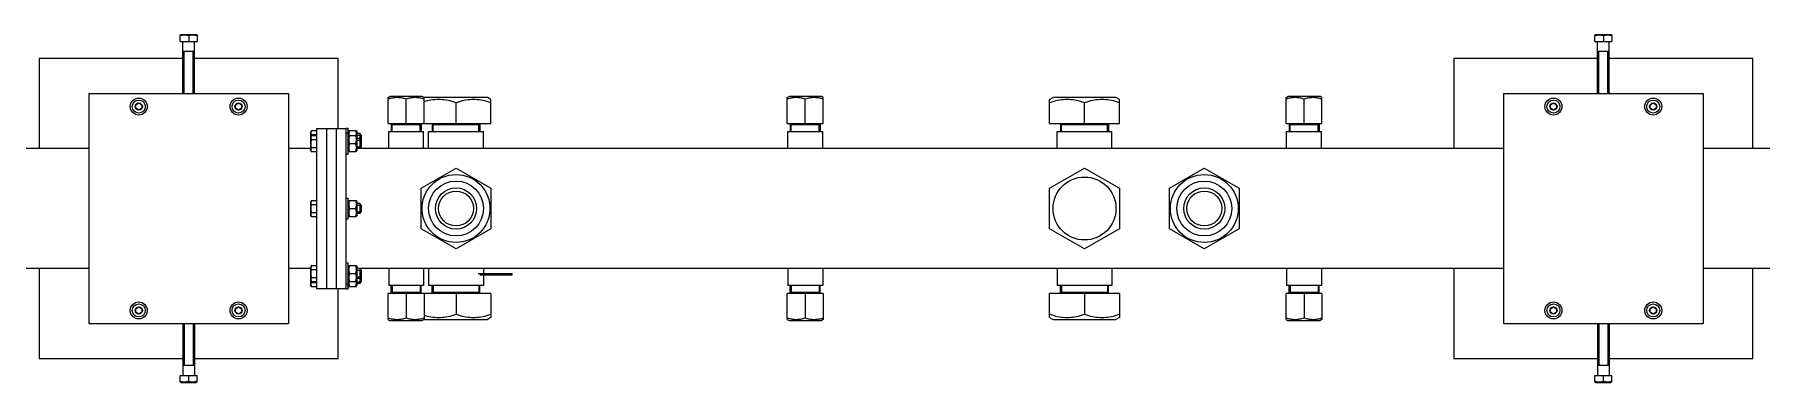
# Model space of a CAD drawing. Header units: millimetres. Extents: x 0 to 1189, y 0 to 841.
# Drawn here: x 875.1 to 1048.2, y 466 to 500.8 of the extents above; entities that cross this region are included whole.
import ezdxf

# ---------------------------------------------------------------- set-up
doc = ezdxf.new("R2010")
doc.units = ezdxf.units.MM
doc.header["$LTSCALE"] = 65.395
doc.layers.get('0').update_dxf_attribs({"linetype": 'CONTINUOUS'})
doc.layers.add('ALL_AXIS', color=7, linetype='CONTINUOUS')
doc.layers.add('ALL_CHAMFER', color=7, linetype='CONTINUOUS')

msp = doc.modelspace()

# ---------------------------------------------------------------- linework, layer by layer
at = {"color": 7, "linetype": 'CONTINUOUS'}
for p, q in [((889.6681797, 500.1002227), (889.6681797, 500.7511293)), ((890.5181797, 500.675229), (890.5181797, 500.1002227)), ((891.3681797, 500.7511293), (891.3681797, 500.1002227)), ((1031.4681797, 500.1002227), (1031.4681797, 500.7511293)), ((1032.3181797, 500.675229), (1032.3181797, 500.1002227)), ((1033.1681797, 500.7511293), (1033.1681797, 500.1002227)), ((889.6681797, 500.1002227), (891.3681797, 500.1002227)), ((891.1181797, 499.1002227), (889.9181797, 499.1002227)), ((1031.4681797, 500.1002227), (1033.1681797, 500.1002227)), ((1032.9181797, 499.1002227), (1031.7181797, 499.1002227)), ((889.9181797, 498.4002227), (875.5181797, 498.4002227)), ((875.5181797, 498.4002227), (875.5181797, 489.4002227)), ((905.5181797, 498.4002227), (891.1181797, 498.4002227)), ((905.5181797, 491.4002227), (905.5181797, 498.4002227)), ((1031.7181797, 498.4002227), (1017.3181797, 498.4002227)), ((1017.3181797, 498.4002227), (1017.3181797, 489.4002227)), ((1047.3181797, 498.4002227), (1032.9181797, 498.4002227)), ((1047.3181797, 489.4002227), (1047.3181797, 498.4002227)), ((880.5181797, 494.9002227), (900.5181797, 494.9002227)), ((880.5181797, 494.9002227), (880.5181797, 471.9002227)), ((885.2181797, 493.7734278), (885.5181797, 493.9466328)), ((885.2181797, 493.4270176), (885.2181797, 493.7734278)), ((885.5181797, 493.2538125), (885.2181797, 493.4270176)), ((885.5181797, 493.9466328), (885.8181797, 493.7734278)), ((885.8181797, 493.4270176), (885.5181797, 493.2538125)), ((885.8181797, 493.7734278), (885.8181797, 493.4270176)), ((895.2181797, 493.7734278), (895.5181797, 493.9466328)), ((895.2181797, 493.4270176), (895.2181797, 493.7734278)), ((895.5181797, 493.2538125), (895.2181797, 493.4270176)), ((895.5181797, 493.9466328), (895.8181797, 493.7734278)), ((895.8181797, 493.4270176), (895.5181797, 493.2538125)), ((895.8181797, 493.7734278), (895.8181797, 493.4270176)), ((900.5181797, 494.9002227), (900.5181797, 471.9002227)), ((1022.3181797, 494.9002227), (1042.3181797, 494.9002227)), ((1022.3181797, 494.9002227), (1022.3181797, 471.9002227)), ((1027.0181797, 493.7734278), (1027.3181797, 493.9466328)), ((1027.0181797, 493.4270176), (1027.0181797, 493.7734278)), ((1027.3181797, 493.2538125), (1027.0181797, 493.4270176)), ((1027.3181797, 493.9466328), (1027.6181797, 493.7734278)), ((1027.6181797, 493.4270176), (1027.3181797, 493.2538125)), ((1027.6181797, 493.7734278), (1027.6181797, 493.4270176)), ((1037.0181797, 493.7734278), (1037.3181797, 493.9466328)), ((1037.0181797, 493.4270176), (1037.0181797, 493.7734278)), ((1037.3181797, 493.2538125), (1037.0181797, 493.4270176)), ((1037.3181797, 493.9466328), (1037.6181797, 493.7734278)), ((1037.6181797, 493.4270176), (1037.3181797, 493.2538125)), ((1037.6181797, 493.7734278), (1037.6181797, 493.4270176)), ((1042.3181797, 494.9002227), (1042.3181797, 471.9002227)), ((910.5181797, 491.9002227), (920.8181797, 491.9002227)), ((913.8181797, 491.8002227), (910.8181797, 491.8002227)), ((919.7181797, 491.8002227), (914.9181797, 491.8002227)), ((950.5181797, 491.9002227), (954.1181797, 491.9002227)), ((953.8181797, 491.8002227), (950.8181797, 491.8002227)), ((976.8181797, 491.9002227), (983.8181797, 491.9002227)), ((982.7181797, 491.8002227), (977.9181797, 491.8002227)), ((1000.5181797, 491.9002227), (1004.1181797, 491.9002227)), ((1003.8181797, 491.8002227), (1000.8181797, 491.8002227)), ((902.8211157, 491.2085131), (902.7181797, 491.0302227)), ((902.8211157, 490.7085131), (902.7181797, 490.5302227)), ((902.8211157, 491.2085131), (903.3181797, 491.2085131)), ((902.8211157, 490.8043679), (903.3181797, 490.8043679)), ((902.8211157, 490.7085131), (903.3181797, 490.7085131)), ((902.8211157, 490.3043679), (903.3181797, 490.3043679)), ((903.3181797, 491.4002227), (906.3181797, 491.4002227)), ((903.3181797, 491.4002227), (903.3181797, 475.4002227)), ((904.3181797, 491.4002227), (904.3181797, 475.4002227)), ((905.3181797, 491.4002227), (905.3181797, 475.4002227)), ((906.3181797, 490.2200588), (906.3181797, 491.4002227)), ((906.5181797, 491.1202227), (906.5643677, 491.2002227)), ((906.5181797, 490.6202227), (906.5643677, 490.7002227)), ((906.5643677, 491.2002227), (907.3119916, 491.2002227)), ((906.5643677, 490.7002227), (907.3119916, 490.7002227)), ((906.5689768, 490.702102), (906.5691308, 490.7007759)), ((906.6358208, 489.9002227), (907.2405385, 489.9002227)), ((907.3119875, 491.2002299), (907.3581797, 491.1202227)), ((907.3119875, 490.7002299), (907.3581797, 490.6202227)), ((907.3581797, 491.1202171), (907.3581797, 489.1802282)), ((907.8181797, 490.7402227), (907.8181797, 489.5602227)), ((880.5181797, 489.4002227), (769.6581797, 489.4002227)), ((902.7181797, 489.4002227), (900.5181797, 489.4002227)), ((902.8211157, 489.0919323), (902.7181797, 489.2702227)), ((902.8211157, 489.4960775), (903.3181797, 489.4960775)), ((902.8211157, 489.0919323), (903.3181797, 489.0919323)), ((906.3181797, 483.7200588), (906.3181797, 489.5803865)), ((906.5181797, 489.1802227), (906.5643677, 489.1002227)), ((906.5643677, 489.1002227), (907.3119916, 489.1002227)), ((907.3119875, 489.1002155), (907.3581797, 489.1802227)), ((1022.3181797, 489.4002227), (907.6581797, 489.4002227)), ((1059.7181797, 489.4002227), (1042.3181797, 489.4002227)), ((913.8181797, 485.4209486), (917.3181797, 487.4416746)), ((917.3181797, 487.4416746), (920.8181797, 485.4209486)), ((988.8181797, 485.4209486), (992.3181797, 487.4416746)), ((992.3181797, 487.4416746), (995.8181797, 485.4209486)), ((913.8181797, 481.3794967), (913.8181797, 485.4209486)), ((920.8181797, 485.4209486), (920.8181797, 481.3794967)), ((988.8181797, 481.3794967), (988.8181797, 485.4209486)), ((995.8181797, 485.4209486), (995.8181797, 481.3794967)), ((902.8211157, 484.2085131), (902.7181797, 484.0302227)), ((902.8211157, 484.2085131), (903.3181797, 484.2085131)), ((902.8211157, 483.8043679), (903.3181797, 483.8043679)), ((902.8211157, 482.9960775), (903.3181797, 482.9960775)), ((906.3181797, 477.2200588), (906.3181797, 483.0803865)), ((906.5181797, 484.1202227), (906.5643677, 484.2002227)), ((906.5643677, 484.2002227), (907.3119916, 484.2002227)), ((906.6358208, 483.4002227), (907.2405385, 483.4002227)), ((907.3119875, 484.2002299), (907.3581797, 484.1202227)), ((907.3581797, 484.1202171), (907.3581797, 482.6802282)), ((907.8181797, 483.7402227), (907.8181797, 483.0602227)), ((902.8211157, 482.5919323), (902.7181797, 482.7702227)), ((902.8211157, 482.5919323), (903.3181797, 482.5919323)), ((906.5181797, 482.6802227), (906.5643677, 482.6002227)), ((906.5643677, 482.6002227), (907.3119916, 482.6002227)), ((907.3119875, 482.6002155), (907.3581797, 482.6802227)), ((917.3181797, 479.3587708), (913.8181797, 481.3794967)), ((920.8181797, 481.3794967), (917.3181797, 479.3587708)), ((992.3181797, 479.3587708), (988.8181797, 481.3794967)), ((995.8181797, 481.3794967), (992.3181797, 479.3587708)), ((880.5181797, 477.4002227), (769.6581797, 477.4002227)), ((875.5181797, 477.4002227), (875.5181797, 468.4002227)), ((902.7181797, 477.4002227), (900.5181797, 477.4002227)), ((902.8211157, 477.7085131), (902.7181797, 477.5302227)), ((902.8211157, 476.0919323), (902.7181797, 476.2702227)), ((902.8211157, 477.7085131), (903.3181797, 477.7085131)), ((902.8211157, 477.3043679), (903.3181797, 477.3043679)), ((902.8211157, 476.4960775), (903.3181797, 476.4960775)), ((902.8211157, 476.0919323), (903.3181797, 476.0919323)), ((906.3181797, 475.4002227), (906.3181797, 476.5803865)), ((906.5181797, 477.6202227), (906.5643677, 477.7002227)), ((906.5181797, 476.1802227), (906.5643677, 476.1002227)), ((906.5643677, 477.7002227), (907.3119916, 477.7002227)), ((906.5643677, 476.1002227), (907.3119916, 476.1002227)), ((906.569134, 476.0996698), (906.5689631, 476.098197)), ((906.6358208, 476.9002227), (907.2405385, 476.9002227)), ((907.3119875, 477.7002299), (907.3581797, 477.6202227)), ((907.3119875, 476.1002155), (907.3581797, 476.1802227)), ((907.3581797, 477.6202171), (907.3581797, 475.6802282)), ((1022.3181797, 477.4002227), (907.6581797, 477.4002227)), ((907.8181797, 477.2402227), (907.8181797, 476.0602227)), ((1017.3181797, 477.4002227), (1017.3181797, 468.4002227)), ((1059.7181797, 477.4002227), (1042.3181797, 477.4002227)), ((1047.3181797, 468.4002227), (1047.3181797, 477.4002227)), ((902.8211157, 475.5919323), (902.7181797, 475.7702227)), ((902.8211157, 475.9960775), (903.3181797, 475.9960775)), ((902.8211157, 475.5919323), (903.3181797, 475.5919323)), ((903.3181797, 475.4002227), (906.3181797, 475.4002227)), ((905.5181797, 468.4002227), (905.5181797, 475.4002227)), ((906.5181797, 475.6802227), (906.5643677, 475.6002227)), ((906.5643677, 475.6002227), (907.3119916, 475.6002227)), ((907.3119875, 475.6002155), (907.3581797, 475.6802227)), ((920.8181797, 474.9002227), (910.5181797, 474.9002227)), ((913.8181797, 475.0002227), (910.8181797, 475.0002227)), ((914.9181797, 475.0002227), (919.7181797, 475.0002227)), ((954.1181797, 474.9002227), (950.5181797, 474.9002227)), ((953.8181797, 475.0002227), (950.8181797, 475.0002227)), ((983.8181797, 474.9002227), (976.8181797, 474.9002227)), ((977.9181797, 475.0002227), (982.7181797, 475.0002227)), ((1004.1181797, 474.9002227), (1000.5181797, 474.9002227)), ((1003.8181797, 475.0002227), (1000.8181797, 475.0002227)), ((885.2181797, 473.3734278), (885.5181797, 473.5466328)), ((885.2181797, 473.0270176), (885.2181797, 473.3734278)), ((885.5181797, 472.8538125), (885.2181797, 473.0270176)), ((885.5181797, 473.5466328), (885.8181797, 473.3734278)), ((885.8181797, 473.0270176), (885.5181797, 472.8538125)), ((885.8181797, 473.3734278), (885.8181797, 473.0270176)), ((895.2181797, 473.3734278), (895.5181797, 473.5466328)), ((895.2181797, 473.0270176), (895.2181797, 473.3734278)), ((895.5181797, 472.8538125), (895.2181797, 473.0270176)), ((895.5181797, 473.5466328), (895.8181797, 473.3734278)), ((895.8181797, 473.0270176), (895.5181797, 472.8538125)), ((895.8181797, 473.3734278), (895.8181797, 473.0270176)), ((1027.0181797, 473.3734278), (1027.3181797, 473.5466328)), ((1027.0181797, 473.0270176), (1027.0181797, 473.3734278)), ((1027.3181797, 472.8538125), (1027.0181797, 473.0270176)), ((1027.3181797, 473.5466328), (1027.6181797, 473.3734278)), ((1027.6181797, 473.0270176), (1027.3181797, 472.8538125)), ((1027.6181797, 473.3734278), (1027.6181797, 473.0270176)), ((1037.0181797, 473.3734278), (1037.3181797, 473.5466328)), ((1037.0181797, 473.0270176), (1037.0181797, 473.3734278)), ((1037.3181797, 472.8538125), (1037.0181797, 473.0270176)), ((1037.3181797, 473.5466328), (1037.6181797, 473.3734278)), ((1037.6181797, 473.0270176), (1037.3181797, 472.8538125)), ((1037.6181797, 473.3734278), (1037.6181797, 473.0270176)), ((880.5181797, 471.9002227), (900.5181797, 471.9002227)), ((1022.3181797, 471.9002227), (1042.3181797, 471.9002227)), ((875.5181797, 468.4002227), (889.9181797, 468.4002227)), ((891.1181797, 467.7002227), (889.9181797, 467.7002227)), ((891.1181797, 468.4002227), (905.5181797, 468.4002227)), ((1017.3181797, 468.4002227), (1031.7181797, 468.4002227)), ((1032.9181797, 467.7002227), (1031.7181797, 467.7002227)), ((1032.9181797, 468.4002227), (1047.3181797, 468.4002227)), ((889.6681797, 466.7002227), (891.3681797, 466.7002227)), ((889.6681797, 466.049316), (889.6681797, 466.7002227)), ((890.5181797, 466.1252164), (890.5181797, 466.7002227)), ((891.3681797, 466.049316), (891.3681797, 466.7002227)), ((1031.4681797, 466.7002227), (1033.1681797, 466.7002227)), ((1031.4681797, 466.049316), (1031.4681797, 466.7002227)), ((1032.3181797, 466.1252164), (1032.3181797, 466.7002227)), ((1033.1681797, 466.049316), (1033.1681797, 466.7002227))]:
    msp.add_line(p, q, dxfattribs=at)
at = {"color": 2, "linetype": 'CONTINUOUS'}
for p, q in [((890.0781797, 494.9002227), (890.0781797, 499.1002227)), ((890.9581797, 494.9002227), (890.9581797, 499.1002227)), ((1031.8781797, 494.9002227), (1031.8781797, 499.1002227)), ((1032.7581797, 494.9002227), (1032.7581797, 499.1002227)), ((910.9181797, 491.1002227), (910.9181797, 491.8002227)), ((913.7181797, 491.1002227), (913.7181797, 491.8002227)), ((915.0181797, 491.1002227), (915.0181797, 491.8002227)), ((919.6181797, 491.1002227), (919.6181797, 491.8002227)), ((950.9181797, 491.1002227), (950.9181797, 491.8002227)), ((953.7181797, 491.1002227), (953.7181797, 491.8002227)), ((978.0181797, 491.1002227), (978.0181797, 491.8002227)), ((982.6181797, 491.1002227), (982.6181797, 491.8002227)), ((1000.9181797, 491.1002227), (1000.9181797, 491.8002227)), ((1003.7181797, 491.1002227), (1003.7181797, 491.8002227)), ((907.3581797, 490.7402227), (907.8181797, 490.7402227)), ((907.3581797, 490.2402227), (907.8181797, 490.2402227)), ((907.3581797, 489.5602227), (907.8181797, 489.5602227)), ((907.3581797, 483.7402227), (907.8181797, 483.7402227)), ((907.3581797, 483.0602227), (907.8181797, 483.0602227)), ((907.3581797, 477.2402227), (907.8181797, 477.2402227)), ((907.3581797, 476.5602227), (907.8181797, 476.5602227)), ((907.3581797, 476.0602227), (907.8181797, 476.0602227)), ((910.9181797, 475.7002227), (910.9181797, 475.0002227)), ((913.7181797, 475.7002227), (913.7181797, 475.0002227)), ((915.0181797, 475.7002227), (915.0181797, 475.0002227)), ((919.6181797, 475.7002227), (919.6181797, 475.0002227)), ((950.9181797, 475.7002227), (950.9181797, 475.0002227)), ((953.7181797, 475.7002227), (953.7181797, 475.0002227)), ((978.0181797, 475.7002227), (978.0181797, 475.0002227)), ((982.6181797, 475.7002227), (982.6181797, 475.0002227)), ((1000.9181797, 475.7002227), (1000.9181797, 475.0002227)), ((1003.7181797, 475.7002227), (1003.7181797, 475.0002227)), ((890.0781797, 471.9002227), (890.0781797, 467.7002227)), ((890.9581797, 471.9002227), (890.9581797, 467.7002227)), ((1031.8781797, 471.9002227), (1031.8781797, 467.7002227)), ((1032.7581797, 471.9002227), (1032.7581797, 467.7002227))]:
    msp.add_line(p, q, dxfattribs=at)
at = {"color": 7, "linetype": 'CONTINUOUS'}
for points in [[(890.5181797, 500.675229), (890.4548137, 500.6951677), (890.3926651, 500.7120879), (890.3319435, 500.7259924), (890.2720198, 500.7368725), (890.2123442, 500.7447517), (890.1528872, 500.7495362), (890.0934363, 500.7511294), (890.0339902, 500.749564), (889.9745569, 500.7448107), (889.9148961, 500.73696), (889.8549688, 500.7261082), (889.7941783, 500.7122094), (889.7318391, 500.6952479), (889.6681797, 500.675229)], [(891.3681797, 500.675229), (891.3048227, 500.695165), (891.2426834, 500.7120833), (891.1819834, 500.725986), (891.1220577, 500.7368666), (891.0623174, 500.7447541), (891.0027554, 500.7495433), (890.943162, 500.7511279), (890.8835571, 500.7495408), (890.8239581, 500.7447446), (890.7641632, 500.7368448), (890.7041449, 500.7259347), (890.6433985, 500.7120136), (890.5813458, 500.6951154), (890.5181797, 500.675229)], [(1032.3181797, 500.675229), (1032.2548137, 500.6951677), (1032.1926651, 500.7120879), (1032.1319435, 500.7259924), (1032.0720198, 500.7368725), (1032.0123442, 500.7447517), (1031.9528872, 500.7495362), (1031.8934363, 500.7511294), (1031.8339902, 500.749564), (1031.7745569, 500.7448107), (1031.7148961, 500.73696), (1031.6549688, 500.7261082), (1031.5941783, 500.7122094), (1031.5318391, 500.6952479), (1031.4681797, 500.675229)], [(1033.1681797, 500.675229), (1033.1048227, 500.695165), (1033.0426834, 500.7120833), (1032.9819834, 500.725986), (1032.9220577, 500.7368666), (1032.8623174, 500.7447541), (1032.8027554, 500.7495433), (1032.743162, 500.7511279), (1032.6835571, 500.7495408), (1032.6239581, 500.7447446), (1032.5641632, 500.7368448), (1032.5041449, 500.7259347), (1032.4433985, 500.7120136), (1032.3813458, 500.6951154), (1032.3181797, 500.675229)], [(902.8211157, 491.2085131), (902.8065954, 491.1820544), (902.7939925, 491.1561031), (902.7833146, 491.1307405), (902.7745393, 491.1057224), (902.7676249, 491.0808415), (902.7626368, 491.0560687), (902.7596213, 491.0313013), (902.7585942, 491.0065526), (902.7596023, 490.9818084), (902.7625986, 490.9570484), (902.7675658, 490.932284), (902.7744611, 490.9074068), (902.783216, 490.8823912), (902.793891, 490.8570016), (902.806529, 490.8309633), (902.8211157, 490.8043679)], [(902.8211157, 490.7085131), (902.8065954, 490.6820544), (902.7939925, 490.6561031), (902.7833146, 490.6307405), (902.7745393, 490.6057224), (902.7676249, 490.5808415), (902.7626368, 490.5560687), (902.7596213, 490.5313013), (902.7585942, 490.5065526), (902.7596023, 490.4818084), (902.7625986, 490.4570484), (902.7675658, 490.432284), (902.7744611, 490.4074068), (902.783216, 490.3823912), (902.793891, 490.3570016), (902.806529, 490.3309633), (902.8211157, 490.3043679)], [(902.8211157, 490.3043679), (902.8046263, 490.2438053), (902.790663, 490.1845607), (902.7792356, 490.1268785), (902.7703148, 490.0700256), (902.7638436, 490.0133451), (902.7599146, 489.9568531), (902.7586103, 489.9003409), (902.7599037, 489.8438263), (902.7638221, 489.7873298), (902.7702857, 489.7306338), (902.7792046, 489.6737431), (902.7906358, 489.6160099), (902.8046096, 489.5567072), (902.8211157, 489.4960775)], [(902.8211157, 490.8043679), (902.8046263, 490.7438053), (902.790663, 490.6845607), (902.7819791, 490.6407265)], [(906.6358208, 491.2002227), (906.6191736, 491.1476578), (906.6047446, 491.0961787), (906.5925493, 491.0459681), (906.5825412, 490.9964779), (906.5746517, 490.9472343), (906.5689631, 490.898197), (906.5655287, 490.8491566), (906.5643677, 490.8001458), (906.5655358, 490.7511369), (906.5689768, 490.702102)], [(906.6358208, 490.7002227), (906.6191736, 490.6476578), (906.6047446, 490.5961787), (906.5925493, 490.5459681), (906.5825412, 490.4964779), (906.5746517, 490.4472343), (906.5689631, 490.398197), (906.5655287, 490.3491566), (906.5643677, 490.3001458), (906.5655358, 490.2511369), (906.5689768, 490.202102), (906.574671, 490.1530723), (906.5825639, 490.1038429), (906.5925708, 490.0543794), (906.6047618, 490.0042011), (906.6191836, 489.952754), (906.6358208, 489.9002227)], [(906.6358208, 489.9002227), (906.6191736, 489.8476578), (906.6047446, 489.7961787), (906.5925493, 489.7459681), (906.5825412, 489.6964779), (906.5746517, 489.6472343), (906.5689631, 489.598197), (906.5655287, 489.5491566), (906.5643677, 489.5001458), (906.5655358, 489.4511369), (906.5689768, 489.402102), (906.574671, 489.3530723), (906.5825639, 489.3038429), (906.5925708, 489.2543794), (906.6047618, 489.2042011), (906.6191836, 489.152754), (906.6358208, 489.1002227)], [(907.2405385, 491.2002227), (907.2540107, 491.1581262), (907.2660632, 491.116777), (907.2766839, 491.0762725), (907.2859091, 491.0363208), (907.293782, 490.9966907), (907.3002698, 490.9572976), (907.3053652, 490.9179846), (907.3090352, 490.8787378), (907.3112458, 490.839486), (907.3119916, 490.8002439), (907.3112475, 490.7610049), (907.3090392, 490.7217611), (907.3070694, 490.7006827)], [(907.2405385, 490.7002227), (907.2540107, 490.6581262), (907.2660632, 490.616777), (907.2766839, 490.5762725), (907.2859091, 490.5363208), (907.293782, 490.4966907), (907.3002698, 490.4572976), (907.3053652, 490.4179846), (907.3090352, 490.3787378), (907.3112458, 490.339486), (907.3119916, 490.3002439), (907.3112475, 490.2610049), (907.3090392, 490.2217611), (907.3053727, 490.1825269), (907.3002818, 490.1432288), (907.2937992, 490.1038497), (907.2859327, 490.0642346), (907.2767191, 490.0243114), (907.2661034, 489.9838136), (907.2540379, 489.9424144), (907.2405385, 489.9002227)], [(907.2405385, 489.9002227), (907.2554423, 489.8534309), (907.2685871, 489.8075557), (907.2799567, 489.7627361), (907.2895997, 489.7185546), (907.2975785, 489.6746618), (907.303836, 489.6309926), (907.3083479, 489.5873633), (907.3110798, 489.5437791), (907.3119838, 489.5001783), (907.3110761, 489.456578), (907.3083406, 489.4129948), (907.3038256, 489.3693686), (907.2975658, 489.3257061), (907.2895864, 489.281824), (907.279945, 489.2376591), (907.2685785, 489.1928579), (907.2554375, 489.146999), (907.2405385, 489.1002227)], [(902.8211157, 489.4960775), (902.8065467, 489.4695174), (902.7939197, 489.443507), (902.7832483, 489.4181383), (902.7744916, 489.3931354), (902.7675898, 489.3682607), (902.762614, 489.3434925), (902.7596097, 489.3187263), (902.7585942, 489.2939734), (902.7596156, 489.2692147), (902.7626271, 489.2444363), (902.767613, 489.2196529), (902.7745279, 489.1947593), (902.7833092, 489.1697206), (902.7939933, 489.1443406), (902.8065974, 489.1183852), (902.8211157, 489.0919323)], [(902.8211157, 484.2085131), (902.8065954, 484.1820544), (902.7939925, 484.1561031), (902.7833146, 484.1307405), (902.7745393, 484.1057224), (902.7676249, 484.0808415), (902.7626368, 484.0560687), (902.7596213, 484.0313013), (902.7585942, 484.0065526), (902.7596023, 483.9818084), (902.7625986, 483.9570484), (902.7675658, 483.932284), (902.7744611, 483.9074068), (902.783216, 483.8823912), (902.793891, 483.8570016), (902.806529, 483.8309633), (902.8211157, 483.8043679)], [(902.8211157, 482.9960775), (902.8065467, 482.9695174), (902.7939197, 482.943507), (902.7832483, 482.9181383), (902.7744916, 482.8931354), (902.7675898, 482.8682607), (902.762614, 482.8434925), (902.7596097, 482.8187263), (902.7585942, 482.7939734), (902.7596156, 482.7692147), (902.7626271, 482.7444363), (902.767613, 482.7196529), (902.7745279, 482.6947593), (902.7833092, 482.6697206), (902.7939933, 482.6443406), (902.8065974, 482.6183852), (902.8211157, 482.5919323)], [(902.8211157, 483.8043679), (902.8046263, 483.7438053), (902.790663, 483.6845607), (902.7792356, 483.6268785), (902.7703148, 483.5700256), (902.7638436, 483.5133451), (902.7599146, 483.4568531), (902.7586103, 483.4003409), (902.7599037, 483.3438263), (902.7638221, 483.2873298), (902.7702857, 483.2306338), (902.7792046, 483.1737431), (902.7906358, 483.1160099), (902.8046096, 483.0567072), (902.8211157, 482.9960775)], [(906.6358208, 484.2002227), (906.6191736, 484.1476578), (906.6047446, 484.0961787), (906.5925493, 484.0459681), (906.5825412, 483.9964779), (906.5746517, 483.9472343), (906.5689631, 483.898197), (906.5655287, 483.8491566), (906.5643677, 483.8001458), (906.5655358, 483.7511369), (906.5689768, 483.702102), (906.574671, 483.6530723), (906.5825639, 483.6038429), (906.5925708, 483.5543794), (906.6047618, 483.5042011), (906.6191836, 483.452754), (906.6358208, 483.4002227)], [(906.6358208, 483.4002227), (906.6191736, 483.3476578), (906.6047446, 483.2961787), (906.5925493, 483.2459681), (906.5825412, 483.1964779), (906.5746517, 483.1472343), (906.5689631, 483.098197), (906.5655287, 483.0491566), (906.5643677, 483.0001458), (906.5655358, 482.9511369), (906.5689768, 482.902102), (906.574671, 482.8530723), (906.5825639, 482.8038429), (906.5925708, 482.7543794), (906.6047618, 482.7042011), (906.6191836, 482.652754), (906.6358208, 482.6002227)], [(907.2405385, 484.2002227), (907.2540107, 484.1581262), (907.2660632, 484.116777), (907.2766839, 484.0762725), (907.2859091, 484.0363208), (907.293782, 483.9966907), (907.3002698, 483.9572976), (907.3053652, 483.9179846), (907.3090352, 483.8787378), (907.3112458, 483.839486), (907.3119916, 483.8002439), (907.3112475, 483.7610049), (907.3090392, 483.7217611), (907.3053727, 483.6825269), (907.3002818, 483.6432288), (907.2937992, 483.6038497), (907.2859327, 483.5642346), (907.2767191, 483.5243114), (907.2661034, 483.4838136), (907.2540379, 483.4424144), (907.2405385, 483.4002227)], [(907.2405385, 483.4002227), (907.2554423, 483.3534309), (907.2685871, 483.3075557), (907.2799567, 483.2627361), (907.2895997, 483.2185546), (907.2975785, 483.1746618), (907.303836, 483.1309926), (907.3083479, 483.0873633), (907.3110798, 483.0437791), (907.3119838, 483.0001783), (907.3110761, 482.956578), (907.3083406, 482.9129948), (907.3038256, 482.8693686), (907.2975658, 482.8257061), (907.2895864, 482.781824), (907.279945, 482.7376591), (907.2685785, 482.6928579), (907.2554375, 482.646999), (907.2405385, 482.6002227)], [(902.8211157, 477.7085131), (902.8065954, 477.6820544), (902.7939925, 477.6561031), (902.7833146, 477.6307405), (902.7745393, 477.6057224), (902.7676249, 477.5808415), (902.7626368, 477.5560687), (902.7596213, 477.5313013), (902.7585942, 477.5065526), (902.7596023, 477.4818084), (902.7625986, 477.4570484), (902.7675658, 477.432284), (902.7744611, 477.4074068), (902.783216, 477.3823912), (902.793891, 477.3570016), (902.806529, 477.3309633), (902.8211157, 477.3043679)], [(902.8211157, 476.4960775), (902.8065467, 476.4695174), (902.7939197, 476.443507), (902.7832483, 476.4181383), (902.7744916, 476.3931354), (902.7675898, 476.3682607), (902.762614, 476.3434925), (902.7596097, 476.3187263), (902.7585942, 476.2939734), (902.7596156, 476.2692147), (902.7626271, 476.2444363), (902.767613, 476.2196529), (902.7745279, 476.1947593), (902.7833092, 476.1697206), (902.7939933, 476.1443406), (902.8065974, 476.1183852), (902.8211157, 476.0919323)], [(902.8211157, 477.3043679), (902.8046263, 477.2438053), (902.790663, 477.1845607), (902.7792356, 477.1268785), (902.7703148, 477.0700256), (902.7638436, 477.0133451), (902.7599146, 476.9568531), (902.7586103, 476.9003409), (902.7599037, 476.8438263), (902.7638221, 476.7873298), (902.7702857, 476.7306338), (902.7792046, 476.6737431), (902.7906358, 476.6160099), (902.8046096, 476.5567072), (902.8211157, 476.4960775)], [(902.7819827, 476.1597126), (902.7906358, 476.1160099), (902.8046096, 476.0567072), (902.8211157, 475.9960775)], [(906.6358208, 477.7002227), (906.6191736, 477.6476578), (906.6047446, 477.5961787), (906.5925493, 477.5459681), (906.5825412, 477.4964779), (906.5746517, 477.4472343), (906.5689631, 477.398197), (906.5655287, 477.3491566), (906.5643677, 477.3001458), (906.5655358, 477.2511369), (906.5689768, 477.202102), (906.574671, 477.1530723), (906.5825639, 477.1038429), (906.5925708, 477.0543794), (906.6047618, 477.0042011), (906.6191836, 476.952754), (906.6358208, 476.9002227)], [(906.6358208, 476.9002227), (906.6191736, 476.8476578), (906.6047446, 476.7961787), (906.5925493, 476.7459681), (906.5825412, 476.6964779), (906.5746517, 476.6472343), (906.5689631, 476.598197), (906.5655287, 476.5491566), (906.5643677, 476.5001458), (906.5655358, 476.4511369), (906.5689768, 476.402102), (906.574671, 476.3530723), (906.5825639, 476.3038429), (906.5925708, 476.2543794), (906.6047618, 476.2042011), (906.6191836, 476.152754), (906.6358208, 476.1002227)], [(906.5689631, 476.098197), (906.5655287, 476.0491566), (906.5643677, 476.0001458), (906.5655358, 475.9511369), (906.5689768, 475.902102), (906.574671, 475.8530723), (906.5825639, 475.8038429), (906.5925708, 475.7543794), (906.6047618, 475.7042011), (906.6191836, 475.652754), (906.6358208, 475.6002227)], [(907.2405385, 477.7002227), (907.2540107, 477.6581262), (907.2660632, 477.616777), (907.2766839, 477.5762725), (907.2859091, 477.5363208), (907.293782, 477.4966907), (907.3002698, 477.4572976), (907.3053652, 477.4179846), (907.3090352, 477.3787378), (907.3112458, 477.339486), (907.3119916, 477.3002439), (907.3112475, 477.2610049), (907.3090392, 477.2217611), (907.3053727, 477.1825269), (907.3002818, 477.1432288), (907.2937992, 477.1038497), (907.2859327, 477.0642346), (907.2767191, 477.0243114), (907.2661034, 476.9838136), (907.2540379, 476.9424144), (907.2405385, 476.9002227)], [(907.2405385, 476.9002227), (907.2554423, 476.8534309), (907.2685871, 476.8075557), (907.2799567, 476.7627361), (907.2895997, 476.7185546), (907.2975785, 476.6746618), (907.303836, 476.6309926), (907.3083479, 476.5873633), (907.3110798, 476.5437791), (907.3119838, 476.5001783), (907.3110761, 476.456578), (907.3083406, 476.4129948), (907.3038256, 476.3693686), (907.2975658, 476.3257061), (907.2895864, 476.281824), (907.279945, 476.2376591), (907.2685785, 476.1928579), (907.2554375, 476.146999), (907.2405385, 476.1002227)], [(907.3070714, 476.0997071), (907.3083479, 476.0873633), (907.3110798, 476.0437791), (907.3119838, 476.0001783), (907.3110761, 475.956578), (907.3083406, 475.9129948), (907.3038256, 475.8693686), (907.2975658, 475.8257061), (907.2895864, 475.781824), (907.279945, 475.7376591), (907.2685785, 475.6928579), (907.2554375, 475.646999), (907.2405385, 475.6002227)], [(902.8211157, 475.9960775), (902.8065467, 475.9695174), (902.7939197, 475.943507), (902.7832483, 475.9181383), (902.7744916, 475.8931354), (902.7675898, 475.8682607), (902.762614, 475.8434925), (902.7596097, 475.8187263), (902.7585942, 475.7939734), (902.7596156, 475.7692147), (902.7626271, 475.7444363), (902.767613, 475.7196529), (902.7745279, 475.6947593), (902.7833092, 475.6697206), (902.7939933, 475.6443406), (902.8065974, 475.6183852), (902.8211157, 475.5919323)], [(889.6681797, 466.1252164), (889.7315366, 466.1052803), (889.793676, 466.088362), (889.8543759, 466.0744593), (889.9143017, 466.0635788), (889.974042, 466.0556913), (890.0336039, 466.050902), (890.0931973, 466.0493175), (890.1528022, 466.0509045), (890.2124013, 466.0557008), (890.2721961, 466.0636006), (890.3322144, 466.0745107), (890.3929609, 466.0884318), (890.4550135, 466.1053299), (890.5181797, 466.1252164)], [(890.5181797, 466.1252164), (890.5815456, 466.1052776), (890.6436943, 466.0883574), (890.7044158, 466.0744529), (890.7643396, 466.0635728), (890.8240151, 466.0556937), (890.8834721, 466.0509091), (890.942923, 466.049316), (891.0023691, 466.0508813), (891.0618024, 466.0556347), (891.1214632, 466.0634854), (891.1813906, 466.0743371), (891.242181, 466.0882359), (891.3045202, 466.1051974), (891.3681797, 466.1252164)], [(1031.4681797, 466.1252164), (1031.5315366, 466.1052803), (1031.593676, 466.088362), (1031.6543759, 466.0744593), (1031.7143017, 466.0635788), (1031.774042, 466.0556913), (1031.8336039, 466.050902), (1031.8931973, 466.0493175), (1031.9528022, 466.0509045), (1032.0124013, 466.0557008), (1032.0721961, 466.0636006), (1032.1322144, 466.0745107), (1032.1929609, 466.0884318), (1032.2550135, 466.1053299), (1032.3181797, 466.1252164)], [(1032.3181797, 466.1252164), (1032.3815456, 466.1052776), (1032.4436943, 466.0883574), (1032.5044158, 466.0744529), (1032.5643396, 466.0635728), (1032.6240151, 466.0556937), (1032.6834721, 466.0509091), (1032.742923, 466.049316), (1032.8023691, 466.0508813), (1032.8618024, 466.0556347), (1032.9214632, 466.0634854), (1032.9813906, 466.0743371), (1033.042181, 466.0882359), (1033.1045202, 466.1051974), (1033.1681797, 466.1252164)]]:
    msp.add_lwpolyline(points, dxfattribs=at)
for centre, radius in [((885.5181797, 493.6002227), 0.36), ((895.5181797, 493.6002227), 0.36), ((1027.3181797, 493.6002227), 0.36), ((1037.3181797, 493.6002227), 0.36), ((917.3181797, 483.4002227), 3.4), ((992.3181797, 483.4002227), 3.4), ((885.5181797, 473.2002227), 0.36), ((895.5181797, 473.2002227), 0.36), ((1027.3181797, 473.2002227), 0.36), ((1037.3181797, 473.2002227), 0.36)]:
    msp.add_circle(centre, radius, dxfattribs=at)
at = {"layer": 'ALL_AXIS', "color": 7, "linetype": 'CONTINUOUS'}
for p, q in [((889.6654135, 500.7495509), (889.7531797, 500.8002227)), ((889.7531797, 500.8002227), (891.2831797, 500.8002227)), ((891.3709458, 500.7495509), (891.2831797, 500.8002227)), ((1031.4654135, 500.7495509), (1031.5531797, 500.8002227)), ((1031.5531797, 500.8002227), (1033.0831797, 500.8002227)), ((1033.1709458, 500.7495509), (1033.0831797, 500.8002227)), ((889.9181797, 494.9002227), (889.9181797, 500.1002227)), ((891.1181797, 494.9002227), (891.1181797, 500.1002227)), ((1031.7181797, 494.9002227), (1031.7181797, 500.1002227)), ((1032.9181797, 494.9002227), (1032.9181797, 500.1002227)), ((910.5181797, 494.4962996), (910.6981797, 494.6002227)), ((910.5181797, 491.9002227), (910.5181797, 494.4962996)), ((913.9381797, 494.6002227), (910.6981797, 494.6002227)), ((912.3181797, 491.9002227), (912.3181797, 494.3355301)), ((914.1181797, 494.4962996), (913.9381797, 494.6002227)), ((914.1181797, 494.4713552), (914.1681797, 494.5002227)), ((914.1181797, 491.9002227), (914.1181797, 494.4962996)), ((920.4681797, 494.5002227), (914.1681797, 494.5002227)), ((917.3181797, 491.9002227), (917.3181797, 493.9855427)), ((920.8181797, 494.2981501), (920.4681797, 494.5002227)), ((920.8181797, 491.9002227), (920.8181797, 494.2981501)), ((950.5181797, 494.4962996), (950.6981797, 494.6002227)), ((950.5181797, 491.9002227), (950.5181797, 494.4962996)), ((953.9381797, 494.6002227), (950.6981797, 494.6002227)), ((952.3181797, 491.9002227), (952.3181797, 494.3355301)), ((954.1181797, 494.4962996), (953.9381797, 494.6002227)), ((954.1181797, 491.9002227), (954.1181797, 494.4962996)), ((976.8181797, 494.2981501), (977.1681797, 494.5002227)), ((976.8181797, 491.9002227), (976.8181797, 494.2981501)), ((983.4681797, 494.5002227), (977.1681797, 494.5002227)), ((980.3181797, 491.9002227), (980.3181797, 493.9855427)), ((983.8181797, 494.2981501), (983.4681797, 494.5002227)), ((983.8181797, 491.9002227), (983.8181797, 494.2981501)), ((1000.5181797, 494.4962996), (1000.6981797, 494.6002227)), ((1000.5181797, 491.9002227), (1000.5181797, 494.4962996)), ((1003.9381797, 494.6002227), (1000.6981797, 494.6002227)), ((1002.3181797, 491.9002227), (1002.3181797, 494.3355301)), ((1004.1181797, 494.4962996), (1003.9381797, 494.6002227)), ((1004.1181797, 491.9002227), (1004.1181797, 494.4962996)), ((910.8181797, 491.8002227), (913.8181797, 491.8002227)), ((910.8181797, 491.8002227), (910.8181797, 491.1002227)), ((910.9181797, 491.8002227), (910.9181797, 491.9002227)), ((913.7181797, 491.8002227), (913.7181797, 491.9002227)), ((913.8181797, 491.8002227), (913.8181797, 491.1002227)), ((914.9181797, 491.8002227), (919.7181797, 491.8002227)), ((914.9181797, 491.8002227), (914.9181797, 491.1002227)), ((915.0181797, 491.8002227), (915.0181797, 491.9002227)), ((919.6181797, 491.8002227), (919.6181797, 491.9002227)), ((919.7181797, 491.8002227), (919.7181797, 491.1002227)), ((950.8181797, 491.8002227), (953.8181797, 491.8002227)), ((950.8181797, 491.8002227), (950.8181797, 491.1002227)), ((950.9181797, 491.8002227), (950.9181797, 491.9002227)), ((953.7181797, 491.8002227), (953.7181797, 491.9002227)), ((953.8181797, 491.8002227), (953.8181797, 491.1002227)), ((977.9181797, 491.8002227), (982.7181797, 491.8002227)), ((977.9181797, 491.8002227), (977.9181797, 491.1002227)), ((978.0181797, 491.8002227), (978.0181797, 491.9002227)), ((982.6181797, 491.8002227), (982.6181797, 491.9002227)), ((982.7181797, 491.8002227), (982.7181797, 491.1002227)), ((1000.8181797, 491.8002227), (1003.8181797, 491.8002227)), ((1000.8181797, 491.8002227), (1000.8181797, 491.1002227)), ((1000.9181797, 491.8002227), (1000.9181797, 491.9002227)), ((1003.7181797, 491.8002227), (1003.7181797, 491.9002227)), ((1003.8181797, 491.8002227), (1003.8181797, 491.1002227)), ((902.8211157, 491.2085131), (902.7181797, 491.0302227)), ((902.7181797, 491.0302227), (902.7181797, 489.2702227)), ((902.8211157, 490.7085131), (902.7181797, 490.5302227)), ((906.3181797, 491.4502227), (906.5181797, 491.4502227)), ((906.3181797, 491.3657254), (906.3181797, 491.4502227)), ((906.3181797, 490.9502227), (906.5181797, 490.9502227)), ((906.3181797, 489.5803865), (906.3181797, 490.2200588)), ((906.5181797, 488.8502227), (906.5181797, 491.4502227)), ((906.5181797, 491.1202227), (906.5643677, 491.2002227)), ((906.5181797, 490.6202227), (906.5643677, 490.7002227)), ((907.6581797, 490.9002227), (907.3581797, 490.9002227)), ((907.6581797, 490.4002227), (907.3581797, 490.4002227)), ((910.5681797, 491.1002227), (914.0681797, 491.1002227)), ((910.5681797, 489.4002227), (910.5681797, 491.1002227)), ((914.0681797, 489.4002227), (914.0681797, 491.1002227)), ((914.5681797, 491.1002227), (920.0681797, 491.1002227)), ((914.5681797, 489.4002227), (914.5681797, 491.1002227)), ((920.0681797, 489.4002227), (920.0681797, 491.1002227)), ((950.5681797, 491.1002227), (954.0681797, 491.1002227)), ((950.5681797, 489.4002227), (950.5681797, 491.1002227)), ((954.0681797, 489.4002227), (954.0681797, 491.1002227)), ((977.5681797, 491.1002227), (983.0681797, 491.1002227)), ((977.5681797, 489.4002227), (977.5681797, 491.1002227)), ((983.0681797, 489.4002227), (983.0681797, 491.1002227)), ((1000.5681797, 491.1002227), (1004.0681797, 491.1002227)), ((1000.5681797, 489.4002227), (1000.5681797, 491.1002227)), ((1004.0681797, 489.4002227), (1004.0681797, 491.1002227)), ((902.8211157, 489.0919323), (902.7181797, 489.2702227)), ((906.3181797, 488.8502227), (906.5181797, 488.8502227)), ((906.5181797, 489.1802227), (906.5643677, 489.1002227)), ((907.6581797, 489.4002227), (907.3581797, 489.4002227)), ((976.8181797, 485.4209486), (980.3181797, 487.4416746)), ((980.3181797, 487.4416746), (983.8181797, 485.4209486)), ((976.8181797, 481.3794967), (976.8181797, 485.4209486)), ((983.8181797, 485.4209486), (983.8181797, 481.3794967)), ((902.8211157, 484.2085131), (902.7181797, 484.0302227)), ((902.7181797, 484.0302227), (902.7181797, 482.7702227)), ((906.3181797, 484.4502227), (906.5181797, 484.4502227)), ((906.3181797, 483.0803865), (906.3181797, 483.7200588)), ((906.5181797, 482.3502227), (906.5181797, 484.4502227)), ((906.5181797, 484.1202227), (906.5643677, 484.2002227)), ((907.6581797, 483.9002227), (907.3581797, 483.9002227)), ((902.8211157, 482.5919323), (902.7181797, 482.7702227)), ((906.3181797, 482.3502227), (906.5181797, 482.3502227)), ((906.5181797, 482.6802227), (906.5643677, 482.6002227)), ((907.6581797, 482.9002227), (907.3581797, 482.9002227)), ((980.3181797, 479.3587708), (976.8181797, 481.3794967)), ((983.8181797, 481.3794967), (980.3181797, 479.3587708)), ((906.3181797, 477.9502227), (906.5181797, 477.9502227)), ((906.5181797, 475.3502227), (906.5181797, 477.9502227)), ((902.8211157, 477.7085131), (902.7181797, 477.5302227)), ((902.7181797, 477.5302227), (902.7181797, 475.7702227)), ((902.8211157, 476.0919323), (902.7181797, 476.2702227)), ((906.3181797, 476.5803865), (906.3181797, 477.2200588)), ((906.5181797, 477.6202227), (906.5643677, 477.7002227)), ((906.5181797, 476.1802227), (906.5643677, 476.1002227)), ((907.6581797, 477.4002227), (907.3581797, 477.4002227)), ((907.6581797, 476.4002227), (907.3581797, 476.4002227)), ((910.5681797, 477.4002227), (910.5681797, 475.7002227)), ((914.0681797, 477.4002227), (914.0681797, 475.7002227)), ((914.5681797, 477.4002227), (914.5681797, 475.7002227)), ((919.5477234, 476.9002227), (922.9381797, 476.9002227)), ((919.7181797, 476.7502227), (922.9381797, 476.7502227)), ((920.0681797, 477.4002227), (920.0681797, 476.9002227)), ((920.0681797, 476.7502227), (920.0681797, 475.7002227)), ((922.9381797, 476.7502227), (922.9381797, 476.9002227)), ((950.5681797, 477.4002227), (950.5681797, 475.7002227)), ((954.0681797, 477.4002227), (954.0681797, 475.7002227)), ((977.5681797, 477.4002227), (977.5681797, 475.7002227)), ((983.0681797, 477.4002227), (983.0681797, 475.7002227)), ((1000.5681797, 477.4002227), (1000.5681797, 475.7002227)), ((1004.0681797, 477.4002227), (1004.0681797, 475.7002227)), ((902.8211157, 475.5919323), (902.7181797, 475.7702227)), ((906.3181797, 475.8502227), (906.5181797, 475.8502227)), ((906.3181797, 475.3502227), (906.3181797, 475.43472)), ((906.3181797, 475.3502227), (906.5181797, 475.3502227)), ((906.5181797, 475.6802227), (906.5643677, 475.6002227)), ((907.6581797, 475.9002227), (907.3581797, 475.9002227)), ((910.5181797, 472.3041457), (910.5181797, 474.9002227)), ((914.0681797, 475.7002227), (910.5681797, 475.7002227)), ((910.8181797, 475.0002227), (910.8181797, 475.7002227)), ((913.8181797, 475.0002227), (910.8181797, 475.0002227)), ((910.9181797, 475.0002227), (910.9181797, 474.9002227)), ((912.3181797, 474.9002227), (912.3181797, 472.4649152)), ((913.7181797, 475.0002227), (913.7181797, 474.9002227)), ((913.8181797, 475.0002227), (913.8181797, 475.7002227)), ((914.1181797, 474.9002227), (914.1181797, 472.3041457)), ((920.0681797, 475.7002227), (914.5681797, 475.7002227)), ((914.9181797, 475.0002227), (914.9181797, 475.7002227)), ((919.7181797, 475.0002227), (914.9181797, 475.0002227)), ((915.0181797, 475.0002227), (915.0181797, 474.9002227)), ((917.3181797, 474.9002227), (917.3181797, 472.8149027)), ((919.6181797, 475.0002227), (919.6181797, 474.9002227)), ((919.7181797, 475.0002227), (919.7181797, 475.7002227)), ((920.8181797, 474.9002227), (920.8181797, 472.5022953)), ((950.5181797, 472.3041457), (950.5181797, 474.9002227)), ((954.0681797, 475.7002227), (950.5681797, 475.7002227)), ((950.8181797, 475.0002227), (950.8181797, 475.7002227)), ((953.8181797, 475.0002227), (950.8181797, 475.0002227)), ((950.9181797, 475.0002227), (950.9181797, 474.9002227)), ((952.3181797, 474.9002227), (952.3181797, 472.4649152)), ((953.7181797, 475.0002227), (953.7181797, 474.9002227)), ((953.8181797, 475.0002227), (953.8181797, 475.7002227)), ((954.1181797, 474.9002227), (954.1181797, 472.3041457)), ((976.8181797, 472.5022953), (976.8181797, 474.9002227)), ((983.0681797, 475.7002227), (977.5681797, 475.7002227)), ((977.9181797, 475.0002227), (977.9181797, 475.7002227)), ((982.7181797, 475.0002227), (977.9181797, 475.0002227)), ((978.0181797, 475.0002227), (978.0181797, 474.9002227)), ((980.3181797, 474.9002227), (980.3181797, 472.8149027)), ((982.6181797, 475.0002227), (982.6181797, 474.9002227)), ((982.7181797, 475.0002227), (982.7181797, 475.7002227)), ((983.8181797, 474.9002227), (983.8181797, 472.5022953)), ((1000.5181797, 472.3041457), (1000.5181797, 474.9002227)), ((1004.0681797, 475.7002227), (1000.5681797, 475.7002227)), ((1000.8181797, 475.0002227), (1000.8181797, 475.7002227)), ((1003.8181797, 475.0002227), (1000.8181797, 475.0002227)), ((1000.9181797, 475.0002227), (1000.9181797, 474.9002227)), ((1002.3181797, 474.9002227), (1002.3181797, 472.4649152)), ((1003.7181797, 475.0002227), (1003.7181797, 474.9002227)), ((1003.8181797, 475.0002227), (1003.8181797, 475.7002227)), ((1004.1181797, 474.9002227), (1004.1181797, 472.3041457)), ((889.9181797, 471.9002227), (889.9181797, 466.7002227)), ((891.1181797, 471.9002227), (891.1181797, 466.7002227)), ((910.5181797, 472.3041457), (910.6981797, 472.2002227)), ((910.6981797, 472.2002227), (913.9381797, 472.2002227)), ((914.1181797, 472.3041457), (913.9381797, 472.2002227)), ((914.1181797, 472.3290902), (914.1681797, 472.3002227)), ((914.1681797, 472.3002227), (920.4681797, 472.3002227)), ((920.8181797, 472.5022953), (920.4681797, 472.3002227)), ((950.5181797, 472.3041457), (950.6981797, 472.2002227)), ((950.6981797, 472.2002227), (953.9381797, 472.2002227)), ((954.1181797, 472.3041457), (953.9381797, 472.2002227)), ((976.8181797, 472.5022953), (977.1681797, 472.3002227)), ((977.1681797, 472.3002227), (983.4681797, 472.3002227)), ((983.8181797, 472.5022953), (983.4681797, 472.3002227)), ((1000.5181797, 472.3041457), (1000.6981797, 472.2002227)), ((1000.6981797, 472.2002227), (1003.9381797, 472.2002227)), ((1004.1181797, 472.3041457), (1003.9381797, 472.2002227)), ((1031.7181797, 471.9002227), (1031.7181797, 466.7002227)), ((1032.9181797, 471.9002227), (1032.9181797, 466.7002227)), ((889.6654135, 466.0508945), (889.7531797, 466.0002227)), ((889.7531797, 466.0002227), (891.2831797, 466.0002227)), ((891.3709458, 466.0508945), (891.2831797, 466.0002227)), ((1031.4654135, 466.0508945), (1031.5531797, 466.0002227)), ((1031.5531797, 466.0002227), (1033.0831797, 466.0002227)), ((1033.1709458, 466.0508945), (1033.0831797, 466.0002227))]:
    msp.add_line(p, q, dxfattribs=at)
for points in [[(912.3181797, 494.3355301), (912.2131239, 494.3689995), (912.1100389, 494.3985421), (912.009217, 494.4241287), (911.9097813, 494.4458467), (911.811009, 494.4638145), (911.7127301, 494.4779102), (911.6145284, 494.4880775), (911.5164203, 494.4942379), (911.4182701, 494.4962819), (911.3201179, 494.4942454), (911.2220039, 494.488092), (911.1237919, 494.4779303), (911.0254996, 494.463839), (910.9267046, 494.4458721), (910.8272242, 494.4241473), (910.7263574, 494.3985521), (910.6232474, 494.3690038), (910.5181797, 494.3355301)], [(914.1181797, 494.3355301), (914.0131239, 494.3689995), (913.9100389, 494.3985421), (913.809217, 494.4241287), (913.7097813, 494.4458467), (913.611009, 494.4638145), (913.5127301, 494.4779102), (913.4145284, 494.4880775), (913.3164203, 494.4942379), (913.2182701, 494.4962819), (913.1201179, 494.4942454), (913.0220039, 494.488092), (912.9237919, 494.4779303), (912.8254996, 494.463839), (912.7267046, 494.4458721), (912.6272242, 494.4241473), (912.5263574, 494.3985521), (912.4232474, 494.3690038), (912.3181797, 494.3355301)], [(917.3181797, 493.9855427), (917.1139112, 494.0506202), (916.9134717, 494.1080631), (916.717429, 494.1578152), (916.5240799, 494.2000456), (916.3320205, 494.2349836), (916.1409205, 494.2623923), (915.9499712, 494.2821625), (915.7592041, 494.2941412), (915.5683551, 494.2981155), (915.3775021, 494.2941557), (915.1867235, 494.2821904), (914.9957538, 494.2624313), (914.8046272, 494.2350309), (914.6125235, 494.2000945), (914.4190874, 494.157851), (914.2229579, 494.1080821), (914.1181797, 494.0780558)], [(920.8181797, 493.9855427), (920.6139112, 494.0506202), (920.4134717, 494.1080631), (920.217429, 494.1578152), (920.0240799, 494.2000456), (919.8320205, 494.2349836), (919.6409205, 494.2623923), (919.4499712, 494.2821625), (919.2592041, 494.2941412), (919.0683551, 494.2981155), (918.8775021, 494.2941557), (918.6867235, 494.2821904), (918.4957538, 494.2624313), (918.3046272, 494.2350309), (918.1125235, 494.2000945), (917.9190874, 494.157851), (917.7229579, 494.1080821), (917.5224704, 494.0506283), (917.3181797, 493.9855427)], [(952.3181797, 494.3355301), (952.2131239, 494.3689995), (952.1100389, 494.3985421), (952.009217, 494.4241287), (951.9097813, 494.4458467), (951.811009, 494.4638145), (951.7127301, 494.4779102), (951.6145284, 494.4880775), (951.5164203, 494.4942379), (951.4182701, 494.4962819), (951.3201179, 494.4942454), (951.2220039, 494.488092), (951.1237919, 494.4779303), (951.0254996, 494.463839), (950.9267046, 494.4458721), (950.8272242, 494.4241473), (950.7263574, 494.3985521), (950.6232474, 494.3690038), (950.5181797, 494.3355301)], [(954.1181797, 494.3355301), (954.0131239, 494.3689995), (953.9100389, 494.3985421), (953.809217, 494.4241287), (953.7097813, 494.4458467), (953.611009, 494.4638145), (953.5127301, 494.4779102), (953.4145284, 494.4880775), (953.3164203, 494.4942379), (953.2182701, 494.4962819), (953.1201179, 494.4942454), (953.0220039, 494.488092), (952.9237919, 494.4779303), (952.8254996, 494.463839), (952.7267046, 494.4458721), (952.6272242, 494.4241473), (952.5263574, 494.3985521), (952.4232474, 494.3690038), (952.3181797, 494.3355301)], [(980.3181797, 493.9855427), (980.1139112, 494.0506202), (979.9134717, 494.1080631), (979.717429, 494.1578152), (979.5240799, 494.2000456), (979.3320205, 494.2349836), (979.1409205, 494.2623923), (978.9499712, 494.2821625), (978.7592041, 494.2941412), (978.5683551, 494.2981155), (978.3775021, 494.2941557), (978.1867235, 494.2821904), (977.9957538, 494.2624313), (977.8046272, 494.2350309), (977.6125235, 494.2000945), (977.4190874, 494.157851), (977.2229579, 494.1080821), (977.0224704, 494.0506283), (976.8181797, 493.9855427)], [(983.8181797, 493.9855427), (983.6139112, 494.0506202), (983.4134717, 494.1080631), (983.217429, 494.1578152), (983.0240799, 494.2000456), (982.8320205, 494.2349836), (982.6409205, 494.2623923), (982.4499712, 494.2821625), (982.2592041, 494.2941412), (982.0683551, 494.2981155), (981.8775021, 494.2941557), (981.6867235, 494.2821904), (981.4957538, 494.2624313), (981.3046272, 494.2350309), (981.1125235, 494.2000945), (980.9190874, 494.157851), (980.7229579, 494.1080821), (980.5224704, 494.0506283), (980.3181797, 493.9855427)], [(1002.3181797, 494.3355301), (1002.2131239, 494.3689995), (1002.1100389, 494.3985421), (1002.009217, 494.4241287), (1001.9097813, 494.4458467), (1001.811009, 494.4638145), (1001.7127301, 494.4779102), (1001.6145284, 494.4880775), (1001.5164203, 494.4942379), (1001.4182701, 494.4962819), (1001.3201179, 494.4942454), (1001.2220039, 494.488092), (1001.1237919, 494.4779303), (1001.0254996, 494.463839), (1000.9267046, 494.4458721), (1000.8272242, 494.4241473), (1000.7263574, 494.3985521), (1000.6232474, 494.3690038), (1000.5181797, 494.3355301)], [(1004.1181797, 494.3355301), (1004.0131239, 494.3689995), (1003.9100389, 494.3985421), (1003.809217, 494.4241287), (1003.7097813, 494.4458467), (1003.611009, 494.4638145), (1003.5127301, 494.4779102), (1003.4145284, 494.4880775), (1003.3164203, 494.4942379), (1003.2182701, 494.4962819), (1003.1201179, 494.4942454), (1003.0220039, 494.488092), (1002.9237919, 494.4779303), (1002.8254996, 494.463839), (1002.7267046, 494.4458721), (1002.6272242, 494.4241473), (1002.5263574, 494.3985521), (1002.4232474, 494.3690038), (1002.3181797, 494.3355301)], [(914.1181797, 472.72239), (914.2228876, 472.6923822), (914.4189303, 472.6426301), (914.6122795, 472.6003997), (914.8043388, 472.5654618), (914.9954388, 472.5380531), (915.1863881, 472.5182829), (915.3771553, 472.5063042), (915.5680043, 472.5023298), (915.7588572, 472.5062897), (915.9496359, 472.5182549), (916.1406055, 472.5380141), (916.3317321, 472.5654145), (916.5238359, 472.6003508), (916.7172719, 472.6425944), (916.9134014, 472.6923632), (917.113889, 472.7498171), (917.3181797, 472.8149027)], [(917.3181797, 472.8149027), (917.5224481, 472.7498252), (917.7228876, 472.6923822), (917.9189303, 472.6426301), (918.1122795, 472.6003997), (918.3043388, 472.5654618), (918.4954388, 472.5380531), (918.6863881, 472.5182829), (918.8771553, 472.5063042), (919.0680043, 472.5023298), (919.2588572, 472.5062897), (919.4496359, 472.5182549), (919.6406055, 472.5380141), (919.8317321, 472.5654145), (920.0238359, 472.6003508), (920.2172719, 472.6425944), (920.4134014, 472.6923632), (920.613889, 472.7498171), (920.8181797, 472.8149027)], [(976.8181797, 472.8149027), (977.0224481, 472.7498252), (977.2228876, 472.6923822), (977.4189303, 472.6426301), (977.6122795, 472.6003997), (977.8043388, 472.5654618), (977.9954388, 472.5380531), (978.1863881, 472.5182829), (978.3771553, 472.5063042), (978.5680043, 472.5023298), (978.7588572, 472.5062897), (978.9496359, 472.5182549), (979.1406055, 472.5380141), (979.3317321, 472.5654145), (979.5238359, 472.6003508), (979.7172719, 472.6425944), (979.9134014, 472.6923632), (980.113889, 472.7498171), (980.3181797, 472.8149027)], [(980.3181797, 472.8149027), (980.5224481, 472.7498252), (980.7228876, 472.6923822), (980.9189303, 472.6426301), (981.1122795, 472.6003997), (981.3043388, 472.5654618), (981.4954388, 472.5380531), (981.6863881, 472.5182829), (981.8771553, 472.5063042), (982.0680043, 472.5023298), (982.2588572, 472.5062897), (982.4496359, 472.5182549), (982.6406055, 472.5380141), (982.8317321, 472.5654145), (983.0238359, 472.6003508), (983.2172719, 472.6425944), (983.4134014, 472.6923632), (983.613889, 472.7498171), (983.8181797, 472.8149027)], [(910.5181797, 472.4649152), (910.6232355, 472.4314459), (910.7263205, 472.4019033), (910.8271423, 472.3763167), (910.926578, 472.3545986), (911.0253504, 472.3366309), (911.1236292, 472.3225352), (911.2218309, 472.3123678), (911.319939, 472.3062074), (911.4180892, 472.3041635), (911.5162414, 472.3061999), (911.6143554, 472.3123534), (911.7125674, 472.3225151), (911.8108598, 472.3366064), (911.9096547, 472.3545732), (912.0091352, 472.376298), (912.1100019, 472.4018933), (912.2131119, 472.4314415), (912.3181797, 472.4649152)], [(912.3181797, 472.4649152), (912.4232355, 472.4314459), (912.5263205, 472.4019033), (912.6271423, 472.3763167), (912.726578, 472.3545986), (912.8253504, 472.3366309), (912.9236292, 472.3225352), (913.0218309, 472.3123678), (913.119939, 472.3062074), (913.2180892, 472.3041635), (913.3162414, 472.3061999), (913.4143554, 472.3123534), (913.5125674, 472.3225151), (913.6108598, 472.3366064), (913.7096547, 472.3545732), (913.8091352, 472.376298), (913.9100019, 472.4018933), (914.0131119, 472.4314415), (914.1181797, 472.4649152)], [(950.5181797, 472.4649152), (950.6232355, 472.4314459), (950.7263205, 472.4019033), (950.8271423, 472.3763167), (950.926578, 472.3545986), (951.0253504, 472.3366309), (951.1236292, 472.3225352), (951.2218309, 472.3123678), (951.319939, 472.3062074), (951.4180892, 472.3041635), (951.5162414, 472.3061999), (951.6143554, 472.3123534), (951.7125674, 472.3225151), (951.8108598, 472.3366064), (951.9096547, 472.3545732), (952.0091352, 472.376298), (952.1100019, 472.4018933), (952.2131119, 472.4314415), (952.3181797, 472.4649152)], [(952.3181797, 472.4649152), (952.4232355, 472.4314459), (952.5263205, 472.4019033), (952.6271423, 472.3763167), (952.726578, 472.3545986), (952.8253504, 472.3366309), (952.9236292, 472.3225352), (953.0218309, 472.3123678), (953.119939, 472.3062074), (953.2180892, 472.3041635), (953.3162414, 472.3061999), (953.4143554, 472.3123534), (953.5125674, 472.3225151), (953.6108598, 472.3366064), (953.7096547, 472.3545732), (953.8091352, 472.376298), (953.9100019, 472.4018933), (954.0131119, 472.4314415), (954.1181797, 472.4649152)], [(1000.5181797, 472.4649152), (1000.6232355, 472.4314459), (1000.7263205, 472.4019033), (1000.8271423, 472.3763167), (1000.926578, 472.3545986), (1001.0253504, 472.3366309), (1001.1236292, 472.3225352), (1001.2218309, 472.3123678), (1001.319939, 472.3062074), (1001.4180892, 472.3041635), (1001.5162414, 472.3061999), (1001.6143554, 472.3123534), (1001.7125674, 472.3225151), (1001.8108598, 472.3366064), (1001.9096547, 472.3545732), (1002.0091352, 472.376298), (1002.1100019, 472.4018933), (1002.2131119, 472.4314415), (1002.3181797, 472.4649152)], [(1002.3181797, 472.4649152), (1002.4232355, 472.4314459), (1002.5263205, 472.4019033), (1002.6271423, 472.3763167), (1002.726578, 472.3545986), (1002.8253504, 472.3366309), (1002.9236292, 472.3225352), (1003.0218309, 472.3123678), (1003.119939, 472.3062074), (1003.2180892, 472.3041635), (1003.3162414, 472.3061999), (1003.4143554, 472.3123534), (1003.5125674, 472.3225151), (1003.6108598, 472.3366064), (1003.7096547, 472.3545732), (1003.8091352, 472.376298), (1003.9100019, 472.4018933), (1004.0131119, 472.4314415), (1004.1181797, 472.4649152)]]:
    msp.add_lwpolyline(points, dxfattribs=at)
for centre, radius in [((885.5181797, 493.6002227), 0.85), ((885.5181797, 493.6002227), 0.65), ((895.5181797, 493.6002227), 0.85), ((895.5181797, 493.6002227), 0.65), ((1027.3181797, 493.6002227), 0.85), ((1027.3181797, 493.6002227), 0.65), ((1037.3181797, 493.6002227), 0.85), ((1037.3181797, 493.6002227), 0.65), ((980.3181797, 483.4002227), 3.15), ((917.3181797, 483.4002227), 2.75), ((917.3181797, 483.4002227), 2.06), ((917.3181797, 483.4002227), 1.75), ((992.3181797, 483.4002227), 2.75), ((992.3181797, 483.4002227), 2.06), ((992.3181797, 483.4002227), 1.75), ((885.5181797, 473.2002227), 0.85), ((885.5181797, 473.2002227), 0.65), ((895.5181797, 473.2002227), 0.85), ((895.5181797, 473.2002227), 0.65), ((1027.3181797, 473.2002227), 0.85), ((1027.3181797, 473.2002227), 0.65), ((1037.3181797, 473.2002227), 0.85), ((1037.3181797, 473.2002227), 0.65)]:
    msp.add_circle(centre, radius, dxfattribs=at)
at = {"layer": 'ALL_CHAMFER', "color": 7, "linetype": 'CONTINUOUS'}
for p, q in [((907.6581797, 490.9002227), (907.3581797, 490.9002227)), ((907.6581797, 490.4002227), (907.3581797, 490.4002227)), ((907.8181797, 490.7402227), (907.6581797, 490.9002227)), ((907.6581797, 490.9002227), (907.6581797, 489.4002227)), ((907.8181797, 490.2402227), (907.6581797, 490.4002227)), ((907.8181797, 490.7402227), (907.8181797, 489.5602227)), ((907.6581797, 489.4002227), (907.3581797, 489.4002227)), ((907.6581797, 489.4002227), (907.8181797, 489.5602227)), ((907.6581797, 483.9002227), (907.3581797, 483.9002227)), ((907.8181797, 483.7402227), (907.6581797, 483.9002227)), ((907.6581797, 483.9002227), (907.6581797, 482.9002227)), ((907.6581797, 482.9002227), (907.8181797, 483.0602227)), ((907.8181797, 483.7402227), (907.8181797, 483.0602227)), ((907.6581797, 482.9002227), (907.3581797, 482.9002227)), ((907.6581797, 477.4002227), (907.3581797, 477.4002227)), ((907.6581797, 476.4002227), (907.3581797, 476.4002227)), ((907.8181797, 477.2402227), (907.6581797, 477.4002227)), ((907.6581797, 477.4002227), (907.6581797, 475.9002227)), ((907.6581797, 476.4002227), (907.8181797, 476.5602227)), ((907.6581797, 475.9002227), (907.8181797, 476.0602227)), ((907.8181797, 477.2402227), (907.8181797, 476.0602227)), ((907.6581797, 475.9002227), (907.3581797, 475.9002227))]:
    msp.add_line(p, q, dxfattribs=at)

doc.saveas('drawing.dxf')
